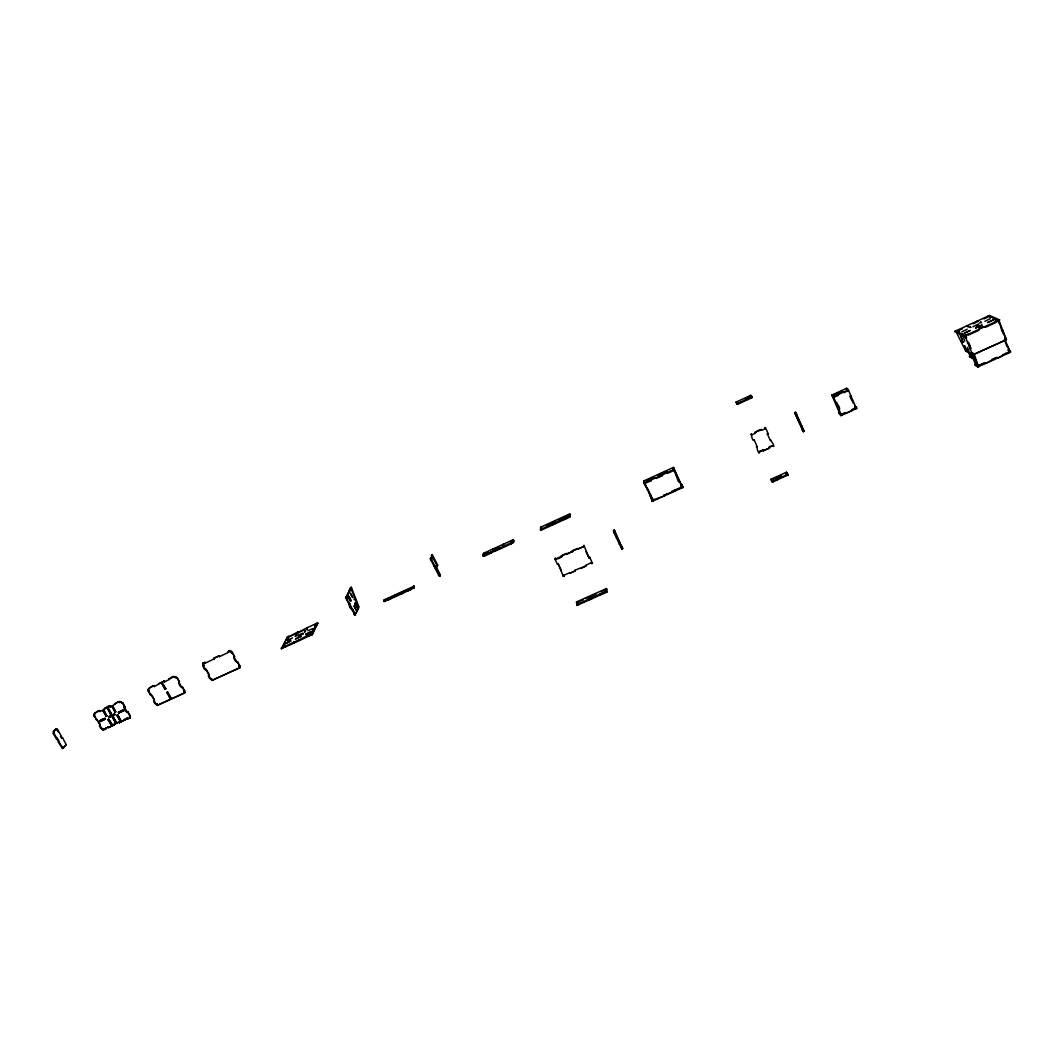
<?xml version="1.0" encoding="UTF-8"?>
<svg xmlns="http://www.w3.org/2000/svg" width="1064" height="1064" viewBox="0 0 1064 1064"><rect width="100%" height="100%" fill="white"/><g stroke="black" fill="none" stroke-linecap="round" stroke-linejoin="round"><path stroke-width="1.5" d="M571.208 572.658L574.959 570.969L569.971 573.217M540.791 530.151L540.446 529.433L541.536 529.819L540.791 530.151L540.858 529.34L563.069 519.099L563.415 520.017L569.346 517.303L570.091 516.772L569.745 515.269L569.001 515.601L569.745 513.899L540.618 527.225L540.924 528.529L541.656 528.196L540.565 527.824M569.014 514.83L570.091 515.202L569.745 513.899M569.958 573.443L569.626 572.512M570.091 516.772L569.745 515.269M569.346 517.303L569.745 516.053M566.394 553.4L561.38 555.874L572.632 551.431L566.74 554.317M564.093 576.09L563.747 575.159L563.361 576.422L558.281 564L557.536 564.545L554.77 558.667L555.501 558.334C558.068 560.954 568.269 552.136 555.847 559.039M563.361 576.422L564.093 575.877M563.069 519.099L569.001 516.585M563.415 520.017L552.455 525.018L552.11 524.1M560.595 570.557L561.327 570.224M558.281 564L561.327 570.45M555.834 559.252L555.501 558.334M554.77 558.667L555.488 558.547M552.455 525.018L541.523 530.018L541.177 529.101M541.656 528.196L541.589 529.008L541.31 527.478M540.924 528.529L540.618 527.225M540.446 529.433L541.244 528.289M505.493 546.47L495.239 551.152L494.893 550.434L505.174 545.539L505.493 546.47L511.358 543.784L513.646 542.161L513.46 540.206L512.728 540.539L513.819 540.911M513.087 541.244L512.821 539.913L503.418 544.209L503.591 546.071L503.418 544.209M513.646 542.161L513.46 540.206M512.848 542.906L513.287 541.443M512.502 542.201L505.174 545.539M502.7 544.542L502.86 546.404L502.7 544.542L493.829 548.598L493.231 550.806L493.098 548.931L483.734 553.214L482.963 556.166M495.239 551.152L494.933 550.221L490.544 552.229L490.863 553.147L485.024 555.82L484.705 554.889L483.256 555.554L483.601 556.259L485.064 555.594L484.705 554.889M490.863 553.147L490.544 552.229M483.96 554.557L483.734 553.214M482.604 555.461L483.601 553.852M439.419 576.249L439.778 575.225L440.137 575.917L439.06 575.544L440.403 575.026L436.812 568.003L437.676 565.17L432.317 554.663L430.973 558.693L430.614 557.975L431.705 558.361L430.335 558.839L434.671 567.325L436.12 566.487L435.761 565.782L434.671 567.325M440.137 575.917L440.403 575.026M439.286 574.959L438.554 575.292L439.286 574.959C439.419 572.858 434.804 568.442 436.4 569.32M439.711 575.438L435.748 567.697L436.12 566.487M438.993 575.77L435.03 568.03L435.761 565.782M434.604 565.795L433.873 566.128L434.604 565.795L431.053 558.507M431.705 558.361L432.317 554.663M430.335 558.839L430.614 557.975M407.592 591.172L407.312 590.241L407.592 591.172L414.215 587.754L414.162 586.144L384.157 599.857L384.144 601.493L384.862 601.16L384.157 599.857M413.816 587.168L414.162 586.144M407.233 590.467L414.534 586.849M404.24 592.316L404.214 590.693L403.522 592.635M396.114 596.412L395.848 595.481L396.114 596.412L407.672 590.946M395.755 595.707L407.312 590.241M394.797 596.625L394.784 595.002L394.079 596.957M387.535 600.322L387.256 599.391L387.535 600.322L396.207 596.173M395.848 595.481L387.176 599.631M384.41 600.708L384.862 601.16M384.144 601.493L384.503 600.468M384.875 599.537L385.234 600.229L389.836 597.928M346.132 596.758L347.21 597.13L346.132 596.758L345.574 597.915L349.71 603.621C347.449 603.98 351.213 611.095 352.649 609.18L354.844 613.343L354.033 613.901L354.764 615.298L359.007 607.039L351.28 587.235L350.149 588.445L350.774 589.709L349.285 590.254M354.764 615.298L358.488 608.209M354.033 613.901L354.844 613.343M351.825 609.739L352.649 609.18M355.496 602.969L357.557 607.305L355.496 602.969L354.684 603.514L356.852 607.637M348.886 604.192L349.71 603.621M346.678 600.016L347.502 599.444M348.965 596.385L351.053 600.761L348.965 596.385L348.154 596.931L350.349 601.08M345.574 597.915L346.851 596.425M346.505 597.449L350.415 589.03M351.28 587.235L350.149 588.445M350.522 589.137L350.083 590.028L349.724 589.35L351.213 588.818L350.588 587.554M347.21 597.13L347.768 594.537M350.774 589.709L351.213 588.818M347.05 594.856L348.646 592.701M349.91 591.518L348.846 591.158L349.724 589.35M311.659 634.982L317.71 622.879L312.364 634.649L311.287 634.29L311.925 633.04L311.287 634.29M311.233 633.359L311.087 635.048L299.716 640.435L299.343 639.743L311.925 633.04M313.295 629.369L312.284 631.338L314 629.05L314.359 629.728L313.295 629.369L314 629.05M316.021 625.113L314.691 628.039L315.33 625.433L316.886 624.834L316.327 623.517L307.456 627.574L306.618 629.529L306.764 627.893L297.867 632.694M314.691 628.039L316.394 625.792L316.327 623.517M317.71 622.879L315.835 624.475M316.194 625.14L316.686 624.182M312.563 628.731L307.842 630.713M305.993 634.211L311.007 631.723L305.993 634.211L306.365 634.889M306.259 628.851L306.764 627.893M299.343 639.743L284.62 646.46L284.992 647.151L299.716 640.435M302.854 633.173L297.441 635.461M300.154 634.796L298.386 637.097L300.154 634.796L299.29 636.791L298.918 636.099M290.711 636.072L298.08 632.708L297.707 632.029L297.548 633.678M292.467 637.921L287.639 640.129L287.998 640.807L290.419 639.703M284.62 646.46L284.992 647.151M287.998 640.807L290.552 639.451M288.557 637.057L287.506 636.698L281.495 648.747L283.609 646.832L283.237 646.154L282.918 647.151M283.237 646.154L283.037 647.856L283.609 646.832M284.766 644.757L285.524 642.058L283.702 644.385M287.639 640.129L288.145 640.555M281.495 648.747L284.833 642.377M288.184 636.392L285.977 640.328L287.772 638.041L287.094 638.36L288.145 638.706M297.707 632.029L287.639 637.376M212.108 680.428L211.523 678.819L212.108 680.428L239.746 667.82L239.161 666.197L239.852 665.878L237.591 661.808C236.142 663.737 232.258 656.727 234.585 656.368L232.324 652.272C230.356 654.001 229.784 647.697 231.633 652.591M239.746 667.82L239.161 666.197M238.988 666.463L239.852 665.878M236.74 662.38L237.591 661.808M233.721 656.94L234.585 656.368M231.46 652.857L232.324 652.272M228.414 651.501C228.8 653.668 227.749 649.984 230.489 650.556M204.887 662.3L205.086 663.244L204.887 662.3L202.825 663.258L203.956 665.293C201.748 665.585 204.887 671.198 206.23 669.349L209.262 674.762C207.054 675.068 210.18 680.654 211.523 678.819M208.398 675.347L209.262 674.762M219.237 655.903L219.61 656.581L219.237 655.903L213.691 658.443L214.077 659.121L213.864 658.177L219.41 655.637M205.365 669.934L206.23 669.349M157.326 705.445L156.767 703.836L157.326 705.445L184.631 692.983L184.75 691.041L182.476 687.011C181 688.953 177.076 682.011 179.43 681.625L177.143 677.582C175.627 679.351 175.055 674.576 176.451 677.901M203.091 665.865L203.956 665.293M184.631 692.983L183.873 691.64L184.75 691.041M203.783 665.545L202.825 663.258M181.598 687.597L182.476 687.011M169.854 698.037L170.732 697.452L167.686 692.092L167.008 692.398L169.854 698.037L170.732 697.452M178.553 682.21L179.43 681.625M166.809 692.677L167.686 692.092M176.265 678.167L177.143 677.582M152.179 695.803L154.466 699.819C152.232 700.139 155.411 705.685 156.767 703.836M162.034 683.66L164.893 689.312L165.785 688.727L163.484 684.697M164.893 689.312L165.785 688.727M173.937 676.505L174.124 677.449L173.937 676.505C171.437 675.959 168.498 680.827 169.136 678.712M153.588 700.418L154.466 699.819M164.348 680.907L164.534 681.851L164.348 680.907L154.28 686.559L154.094 685.615L154.28 686.559M161.834 683.939L162.726 683.354M150.516 695.058L151.407 694.473L150.516 695.058L148.215 691.028L149.106 690.443L148.335 689.1L148.215 691.028M127.467 719.078L127.294 718.134L127.467 719.078L130.167 717.841L129.409 716.524L130.3 715.926L127.986 711.936C126.523 713.878 122.533 706.988 124.914 706.602L122.599 702.599C121.07 704.368 120.498 699.62 121.921 702.905M130.167 717.841L130.3 715.926M119.354 722.789L119.195 721.831L119.354 722.789L127.294 718.134M124.754 720.315L124.594 719.37M148.135 689.379C150.011 688.355 149.825 686.519 154.094 685.615M120.684 720.501L117.825 714.902L116.92 715.5L120.006 720.807L120.684 720.501L117.825 714.902M127.095 712.521L127.986 711.936M120.006 720.807L120.897 720.222M108.568 727.71L108.408 726.765L108.568 727.71L119.195 721.831M115.55 722.842L116.442 722.256L113.356 716.95L112.691 717.256L115.55 722.842L112.465 717.535L113.356 716.95M113.954 725.249L113.795 724.305M124.209 710.486L124.036 709.528L118.397 712.295L118.782 712.96L124.209 710.486L124.036 709.528M111.986 724.291L111.321 724.597L108.009 719.57L111.095 724.877L111.986 724.291L109.685 720.301M118.782 712.96L124.422 710.193M124.023 707.201L124.914 706.602M103.181 730.17L102.636 728.561L103.181 730.17L108.408 726.765M105.868 728.946L105.708 727.989M114.726 714.822L114.566 713.864L108.94 716.631L109.326 717.296L114.726 714.822L114.566 713.864M93.991 715.899L94.124 713.984L94.895 715.301L93.991 715.899L100.309 724.597C98.061 724.916 101.266 730.423 102.636 728.561M115.125 710.247L112.797 706.243L112.132 706.562L114.992 712.175L115.896 711.577M121.708 703.184L122.599 702.599M109.326 717.296L114.952 714.529M108.009 719.57L108.914 718.985M110.536 714.21L111.427 713.625L108.342 708.291L107.664 708.611L110.536 714.21L111.427 713.625M119.407 701.535L119.58 702.479L119.407 701.535C116.88 700.99 114.008 705.831 114.673 703.703M106.746 715.952L103.886 710.34L102.982 710.938L106.081 716.258L106.746 715.952L103.886 710.34M99.418 725.183L100.309 724.597M99.497 720.953C106.427 716.484 108.009 718.945 99.883 721.618L99.723 720.661L105.123 718.2M106.081 716.258L106.972 715.66M99.883 721.618L105.509 718.852M111.906 706.842L112.797 706.243M107.437 708.89L108.342 708.291M109.938 705.884L110.097 706.829L109.938 705.884C107.477 705.366 103.727 710.499 104.525 708.358M99.803 710.526L99.963 711.47L99.803 710.526C97.263 709.994 94.403 714.835 95.082 712.694M62.55 748.537L63.215 748.231L61.779 747.221L62.55 748.537L66.194 744.614L62.577 737.791L61.672 738.389L60.382 736.208M63.215 748.231L66.194 744.614M58.666 741.967L56.711 738.682L57.376 738.376L59.331 741.661L58.414 742.273L61.779 747.221M61.526 747.526L62.444 746.915M58.414 742.273L59.331 741.661M61.672 738.389L62.577 737.791M53.586 733.415L53.865 732.444L53.346 733.708L56.459 738.975L57.376 738.376M58.427 732.205L56.884 729.585L57.549 729.279L62.337 738.084M53.2 732.75L56.006 728.867L56.911 728.906L56.631 729.877M53.346 733.708L54.264 733.109M54.397 731.833L53.333 731.487L56.006 728.867M736.075 402.086L750.758 395.329L752.128 397.59L737.352 404.4L736.075 402.086L737.445 402.724L736.674 403.083L737.352 404.4M750.758 395.329L750.985 397.391L750.266 396.087L751.038 395.742M745.212 398.774L749.628 396.752M737.019 403.642L737.871 403.429L736.408 402.844M741.648 402.418L741.302 401.673L751.756 397.045M751.357 397.949L751.796 396.845L752.128 397.59M737.006 403.828L741.302 401.673M350.947 588.232L351.639 587.913M348.846 591.158L349.551 590.839M347.502 593.938L348.207 593.619M431.319 555.847L432.037 555.514M431.678 556.552L432.396 556.219M347.423 595.547L348.127 595.228M53.333 731.487L53.998 731.181M94.842 712.973L99.577 710.805M104.299 708.637L109.712 706.164M114.447 703.982L119.195 701.814M149.12 688.076L153.894 685.881M158.682 683.687L164.149 681.173M168.937 678.978L173.738 676.771M202.639 663.51L204.714 662.566M228.241 651.767L230.329 650.809M93.885 714.263L95.467 713.359M99.963 711.47L104.91 709.023M110.097 706.829L115.058 704.368M119.58 702.479L121.15 701.575M164.534 681.851L169.522 679.377M174.124 677.449L175.693 676.558M205.086 663.244L214.25 658.855M219.61 656.581L228.787 652.192M431.784 559.93L430.987 560.475L431.705 560.143M102.982 710.938L103.66 710.619M96.319 719.889L96.984 719.57L100.083 724.877M56.459 738.975L57.137 738.669L54.011 733.402M114.992 712.175L115.67 711.856L112.585 706.536M436.972 565.503L437.676 565.17M108.94 716.631L114.34 714.157M118.397 712.295L123.823 709.821M435.03 568.03L435.748 567.697M350.362 606.972L351.067 606.64M965.035 336.423L964.436 336.902L954.874 331.303L989.493 315.463L999.615 319.918L999.123 321.062M112.465 717.535L113.143 717.229L116.215 722.536M116.92 715.5L117.599 715.194M304.344 629.835L298.758 632.388L298.399 631.723M318.07 623.557L317.019 623.198M955.179 332.061L957.241 330.997L956.443 330.585L956.749 331.343M958.199 330.678L962.534 328.696M967.402 326.355L968.493 326.754L966.578 325.956M973.148 323.842L975.888 322.592M983.868 318.934L988.217 316.939M958.066 332.194L958.864 331.835M990.531 317.351L991.329 316.979M357.85 606.906L358.541 606.586M314.332 627.361L315.024 627.055M299.197 635.501L303.346 633.599M299.064 635.753L303.227 633.851M961.364 333.91L962.162 333.551M978.707 326.156L976.207 325.704L979.465 327.153M994.122 318.934L994.92 318.575M962.189 334.335L962.986 333.976L960.553 333.484L962.494 335.107M995.013 319.333L995.824 318.961L993.231 318.535L995.319 320.104M979.013 326.927L977.909 326.528M484.093 553.918L488.097 552.083M495.372 548.758L498.976 547.122M510.494 541.855L513.167 540.632M546.79 525.27L555.528 521.28M558.44 519.95L567.178 515.947M649.838 495.199L650.596 494.866L649.838 495.199L652.604 501.197L643.693 480.995L673.446 467.402L682.144 486.9M831.795 395.063L846.678 388.267L848.407 389.876L833.431 396.726L831.795 395.063L839.469 412.872L841.145 414.627M492.885 550.088L493.603 549.756M502.501 545.699L503.232 545.367M115.763 722.562L116.442 722.256M101.732 729.159L102.41 728.853M111.095 724.877L111.773 724.571L108.688 719.264M155.876 704.421L156.554 704.115M210.659 679.404L211.35 679.085M673.033 468.479L673.951 468.652L673.06 468.958L673.605 467.921M803.44 431.558L801.152 426.332L802.043 426.132L801.272 426.491L794.715 412.593L795.486 412.247L804.211 431.199L802.961 430.933M844.231 392.483L848.58 390.501L847.676 389.198L846.651 389.77L847.104 388.666L847.423 389.424L846.678 388.267M397.351 594.497L413.896 586.942L413.524 586.251L414.215 587.754M646.274 480.702L650.729 478.667M658.164 475.262L667.088 471.192M803.28 431.678L802.801 431.053L803.732 430.588L803.28 431.678L794.688 412.912L795.819 412.992M841.77 391.406L832.115 395.808L833.524 395.675L832.74 396.021L833.617 397.338L838.1 395.489C836.304 393.84 844.191 390.235 844.377 392.629M846.997 389.012L846.651 389.77M282.665 647.165L284.766 646.207M383.785 600.788L387.256 599.391M965.527 335.28L967.934 334.176L968.453 335.067L978.92 330.279C977.005 328.643 985.144 324.932 985.384 327.34L995.877 322.538L995.345 321.661L997.766 320.557M105.482 728.281L108.182 727.058M113.569 724.584L118.969 722.124M124.382 719.65L127.082 718.413M281.122 648.069L282.199 648.428M484.665 555.102L490.504 552.442M643.693 480.995L644.704 481.912L643.959 482.245C643.534 484.413 648.654 489.693 646.846 488.802M795.952 412.832L794.688 412.912M954.874 331.303L964.13 336.131L999.615 319.918M103.407 729.877L106.094 728.654M108.781 727.43L114.18 724.97M119.58 722.496L124.98 720.035M127.68 718.799L130.38 717.562M157.525 705.166L184.83 692.704M212.281 680.162L239.905 667.554M283.037 647.856L285.139 646.899M384.769 601.399L387.629 600.096M490.903 552.934L495.279 550.939M644.106 482.976L644.704 481.912M673.326 469.823L674.377 470.035M750.719 434.285C751.703 432.928 751.251 438.847 753.472 440.39L754.15 439.884L753.472 440.39M754.988 432.33C769.711 426.837 753.99 430.601 755.427 433.234L751.916 434.844L751.49 433.939M764.67 427.914C766.812 427.316 763.54 427.901 765.109 428.819L761.598 430.415L761.159 429.524M795.513 413.936L796.284 413.577M833.072 396.779L834.216 396.367M846.319 389.025L847.223 390.315L848.261 389.743L856.414 408.589L855.483 408.802L855.948 407.698M644.146 483.149L674.084 469.477L673.446 467.402M651.235 480.609L644.452 483.708L644.305 482.976M651.274 480.782C649.639 479.186 656.342 476.127 656.408 478.441L662.407 475.502M662.46 475.675C660.811 474.079 667.527 471.006 667.607 473.334L673.618 470.381M795.978 414.521L796.75 414.162M999.508 322.512C998.577 321.434 1001.596 329.015 1001.357 327.167M998.923 322.99L996.862 320.158L998.803 320.291L1006.517 339.655L972.722 355.017L964.928 335.759L963.891 335.213L965.74 335.386L966.671 337.714L965.66 337.966M963.678 342.129L961.351 341.079L963.372 341.371M675.986 475.515C676.85 474.198 676.89 480.556 679.018 482.125L679.723 481.606M798.266 419.761L799.17 419.562L798.386 419.908M836.676 402.259C835.187 402.046 840.081 406.608 839.656 409.015L838.738 409.228M768.195 433.673L767.317 433.873L768.195 433.673L765.442 427.568M850.07 396.154L850.854 395.795M970.022 348.753L971.046 348.5L968.546 342.342L967.535 342.595M968.985 345.787L969.796 345.414M1002.022 330.744L1002.82 330.372M1003.831 333.365C1002.9 332.274 1005.919 339.855 1005.68 337.993M955.964 331.702L956.762 332.114L955.658 330.944L965.753 351.133L966.538 350.774M756.291 446.76C757.289 445.417 756.81 451.282 759.044 452.838L759.377 451.588L762.981 450.165L759.377 451.588M771.001 440.057C769.418 439.884 773.994 443.462 773.741 446.162L772.863 446.348L773.741 446.162M967.469 350.694L965.952 351.24L965.646 350.482L966.75 350.881M853.049 402.923C854.552 403.19 850.016 399.04 850.216 396.287M967.774 351.453L966.471 350.947M969.73 353.341L970.687 352.916M648.96 492.22L651.767 498.218L652.086 501.437L683.008 487.392L681.984 484.479L680.707 485.064L682.197 486.714L681.386 487.246M802.123 429.856L802.894 429.497L804.065 431.332M855.177 406.621L854.858 405.863L856.959 408.337L840.919 415.638L838.924 413.111L840.241 412.513M651.899 498.777L652.644 498.444L652.059 499.535M802.482 430.308L803.254 429.962M973.321 354.525L972.908 353.115L971.898 353.354M681.213 486.328L682.197 486.714M854.565 407.472L855.35 407.113M652.219 500.293L664.508 495.797L664.122 494.88M671.437 491.555L675.281 489.812L675.68 490.717L664.162 495.066M769.033 447.199C778.436 444.22 767.157 446.255 769.458 448.104L763.207 450.737L769.458 448.104M651.74 500.718L651.767 498.218M838.924 413.111L840.6 414.88L841.544 414.295M845.481 412.659L845.8 413.417L845.481 412.659C842.236 413.337 842.209 414.441 841.464 415.386L833.285 396.579M851.599 409.667L855.669 407.871M856.64 407.592L854.751 406.541M969.783 357.078L969.477 356.32L970.82 355.709M972.509 354.897L974.278 354.099M975.794 353.408L1005.719 340.014L1005.094 338.472M652.564 501.011L653.323 500.665L651.195 496.13M845.667 413.271L852.065 410.571L851.745 409.813M972.323 357.358L973.121 356.999M969.477 356.32L972.283 358.488L973.64 357.876M1007.555 346.039C1006.238 345.68 1010.082 349.67 1010.241 352.304L1004.842 339.256M974.026 353.474L978.441 366.708L973.015 353.727M1007.714 349.896L1010.8 352.051L977.883 366.96L975.316 365.484L975.01 364.726L976.366 364.114L974.597 359.765M977.856 364.965L977.364 366.096M613.462 530.364L614.54 530.75L613.542 531.175L613.968 532.705L621.762 549.011L622.507 548.665L614.473 530.138L613.542 531.175M977.909 365.83L979.239 366.349L978.228 366.588M979.997 364.886L983.841 363.143M991.861 359.512L995.705 357.757M1009.696 351.426L1009.204 352.556L1010.002 352.184M975.01 364.726L978.122 365.95L975.568 364.473L971.459 354.339M1002.767 355.469C1004.07 353.474 997.473 360.177 997.221 357.291L985.65 363.449L985.344 362.678L978.933 365.59L977.005 364.473L976.513 365.604M1002.687 354.817L1009.124 351.905M1010.494 351.28L1008.765 350.96M577.313 548.452L572.286 550.939L583.577 546.697L583.963 545.433L589.017 557.935L589.749 557.39L589.017 557.935M613.888 531.894L614.633 531.561L614.194 530.032M583.577 546.697L583.963 545.433M583.564 546.484L577.659 549.37M613.968 532.705L614.633 531.561M616.389 537.932L617.133 537.586M622.214 546.351L621.482 546.683L622.001 548.864M781.136 475.528L771.187 480.01L770.868 479.279L786.496 472.23L788.158 475.076L786.296 473.001L785.857 474.079M621.549 547.322L622.294 546.989M770.868 479.279L772.437 482.165L771.706 479.571L772.477 479.239L772.118 480.29M777.678 477.337C785.99 474.783 775.856 476.526 778.116 478.241L781.176 476.858L780.737 475.954M786.735 473.706L785.525 473.347M772.451 481.021L773.408 480.848M563.747 575.385L569.626 572.738M580.851 568.535L585.852 566.061L574.613 570.264L574.959 571.195M591.757 563.401C593.526 562.537 591.278 564.465 591.411 562.683L585.519 565.356L585.865 566.274M787.826 474.344L772.105 481.433L772.437 482.165M787.506 475.143L772.969 481.926M577.459 605.203L577.114 604.272L578.191 604.645L576.941 605.443L576.568 601.905L606.467 588.525L607.025 591.983L606.148 591.278L605.775 592.542L599.883 595.175L599.537 594.244L577.845 604.179L578.191 604.884L599.883 595.175M577.818 602.051L577.446 604.019L577.818 602.051L578.178 603.7M605.27 589.762L606.347 590.134L605.682 591.385L605.27 589.762L605.682 591.385M578.404 601.931L582.886 599.923M585.878 598.58L596.345 593.898M600.827 591.89L606.799 589.217M578.151 602.756L577.446 604.019M605.35 590.693L606.347 590.134M605.429 591.85L599.537 594.244M606.467 588.525L606.161 591.518L606.001 589.443M605.775 592.542L606.507 592.222M991.249 316.859L995.585 318.774M989.573 316.208L988.709 315.822L989.015 316.58M987.924 316.181L989.799 316.221L989.493 315.463M990.265 318.655L984.905 321.315M979.119 323.762L972.975 326.768M968.187 325.996L967.362 325.597L967.668 326.355M967.203 329.202L961.869 331.848M961.656 333.883L963.093 334.628M963.12 336.636L964.782 341.118M967.469 347.356L969.118 351.825M965.753 351.133L972.922 354.711M972.629 358.129L970.714 353.368M847.223 390.315L847.795 390.86M855.163 408.057L855.483 408.802M833.844 396.42L834.535 397.111L834.07 396.22M751.796 396.845L750.266 396.087M747.832 399.572L747.5 398.814M788.158 475.076L786.496 472.23M787.174 474.411L787.613 475.315M786.615 473.733L787.054 474.438M786.522 474.93L786.855 475.661M783.024 476.512L783.357 477.244M738.123 404.041L737.099 402.152M781.176 476.858L778.116 478.241M776.893 479.279L777.225 480.01M59.079 741.967L62.204 747.221M759.802 452.493L759.044 452.838M94.217 715.62L96.545 719.596M99.644 724.903L101.958 728.867M112.132 706.562L115.218 711.883M117.146 715.207L120.219 720.528M108.116 708.584L111.215 713.904M107.664 708.611L110.762 713.931M103.208 710.646L106.307 715.966M122.387 702.878L124.701 706.882M127.773 712.215L130.074 716.205M124.235 706.908L127.308 712.242M118.623 712.016L119.008 712.681M771.706 479.571L772.637 481.194M151.208 694.739L154.267 700.099M148.428 690.749L150.729 694.779M153.788 700.139L156.089 704.142M162.526 683.62L165.585 689.006M167.487 692.358L170.546 697.731M162.805 685.003L165.093 689.046M167.008 692.398L170.054 697.758M176.943 677.861L179.231 681.904M182.277 687.291L184.564 691.321M178.739 681.944L181.784 687.331M206.057 669.615L209.089 675.028M203.264 665.599L205.538 669.668M208.571 675.081L210.845 679.125M232.152 652.538L234.413 656.621M237.432 662.061L239.679 666.144M233.894 656.688L236.9 662.127M288.876 636.072L289.235 636.751M287.506 636.698L287.865 637.376M299.463 635.115L299.822 635.793M293.863 642.058L294.236 642.736M293.731 642.31L294.103 642.989M311.991 633.971L312.364 634.649M307.456 627.574L307.31 629.21L306.951 628.531M310.715 634.357L311.087 635.048M308.6 635.328L308.972 636.006M308.467 635.58L308.839 636.259M306.126 633.958L306.485 634.636M315.33 625.433L315.702 626.111M354.791 603.288L356.959 607.398M347.941 593.02L348.314 593.712M348.261 596.705L350.455 600.854M346.292 597.596L347.396 599.684M349.604 603.86L352.543 609.419M354.738 613.582L355.469 614.965M346.798 599.777L349.005 603.953M351.945 609.499L354.139 613.662M390.116 598.088L390.395 599.019M401.58 592.861L401.939 593.552M401.487 593.087L401.846 593.792M410.185 588.924L410.544 589.629M410.106 589.163L410.465 589.855M413.497 588.086L413.138 587.381L413.417 588.312M431.598 554.996L436.293 564.186M434.671 565.582L435.389 566.992M482.883 554.184L483.229 554.889M500.772 547.548L501.091 548.479M493.829 548.598L493.962 550.474L493.098 548.931M512.555 541.776L512.914 542.494M511.026 542.866L511.358 543.784M576.568 601.905L576.941 605.443M540.512 528.622L540.858 529.34M588.671 599.099L589.03 600.029M547.082 526.401L547.428 527.318M561.38 555.661L561.726 556.592M583.697 601.333L584.043 602.264M558.028 521.4L558.374 522.318M572.286 550.726L572.632 551.644M594.537 596.478L594.896 597.409M555.062 522.956L555.408 523.674M591.624 598.021L591.956 598.726M569.745 514.484L570.091 515.202M606.679 591.291L607.025 591.983M606.081 590.36L606.413 591.065M589.749 557.39L592.502 563.282M569.001 516.386L569.346 517.104M589.004 557.722L585.985 551.684M605.416 591.611L605.749 592.316M591.77 563.614L591.411 562.683M566.035 517.942L566.381 518.66M602.49 593.167L602.822 593.858M613.729 530.471L622.507 548.665M647.63 488.642L650.636 495.053M644.744 483.216L647.55 489.214M659.095 476.326L659.427 477.058M667.181 493.696L667.514 494.428M670.293 471.219L670.639 471.951M678.353 488.615L678.699 489.347M681.984 484.479L682.33 485.197M683.008 487.392L682.676 486.66L675.281 489.812M674.031 469.304L682.476 487.631L681.332 487.059M673.738 469.982L676.518 476.02M672.86 468.266L673.406 469.69L673.193 468.998M673.273 469.65L673.672 470.567M773.302 480.662L773.728 481.58M754.15 439.884L757.156 446.574M762.875 449.992L763.3 450.897M767.423 434.032L770.336 440.576M772.531 445.603L772.969 446.508M795.486 412.247L802.894 429.497M840.44 413.896L840.76 414.641L839.882 413.311M840.6 414.88L840.919 415.638M968.267 351.745L970.022 356.068L972.536 357.477L972.283 358.488M967.362 350.056L967.987 351.572M967.269 350.588L967.575 351.346M966.578 350.415L964.529 345.747L966.378 350.295M962.574 341.73L962.88 342.502M977.563 366.202L977.883 366.96M964.13 336.131L964.436 336.902M971.485 356.892L971.791 357.65M994.002 358.754L994.308 359.526M978.055 321.594L977.75 320.836L978.587 321.235L976.965 321.195L977.257 321.953M1000.785 327.646L1003.246 333.83M1004.868 338.365L1005.48 339.908M1004.27 339.735L1006.983 346.518M1005.906 353.368L1006.212 354.126M351.519 589.709L356.613 602.942M652.232 499.508L652.392 500.253M651.58 499.176L652.086 501.437M645.05 482.63L645.236 483.535L644.904 482.803M622.626 547.694L622.733 548.532M621.655 548.159L621.762 549.011M356.267 610.191L354.086 606.054L356.267 610.191M354.897 598.38L354.259 599.764L354.538 597.702L354.897 598.38M352.596 597.476L350.415 593.353L352.596 597.476M304.956 631.284L304.437 632.255L305.647 630.965L304.956 631.284M301.245 636.192L295.539 638.985L301.245 636.192M296.537 635.142L295.3 636.445L296.537 635.142M290.791 640.967L285.79 643.441L290.791 640.967M958.052 331.423L957.268 331.782L959.675 332.261L958.052 331.423M990.451 316.593L989.666 316.952L992.207 317.378L990.451 316.593M970.262 327.02L969.464 327.38L971.1 327.419L970.262 327.02M980.729 322.232L979.931 322.592L981.58 322.631L980.729 322.232M969.969 330.585L964.383 333.138L969.969 330.585M981.966 325.092L975.555 328.018L981.966 325.092M993.191 319.971L987.578 322.538L993.191 319.971M971.445 356.054L970.953 357.172L972.283 356.533L971.445 356.054M620.113 543.677L619.394 544.223L620.113 543.677M593.007 595.734L590.094 597.276L593.007 595.734M960.42 335.213L962.268 339.788L960.42 335.213"/></g></svg>
